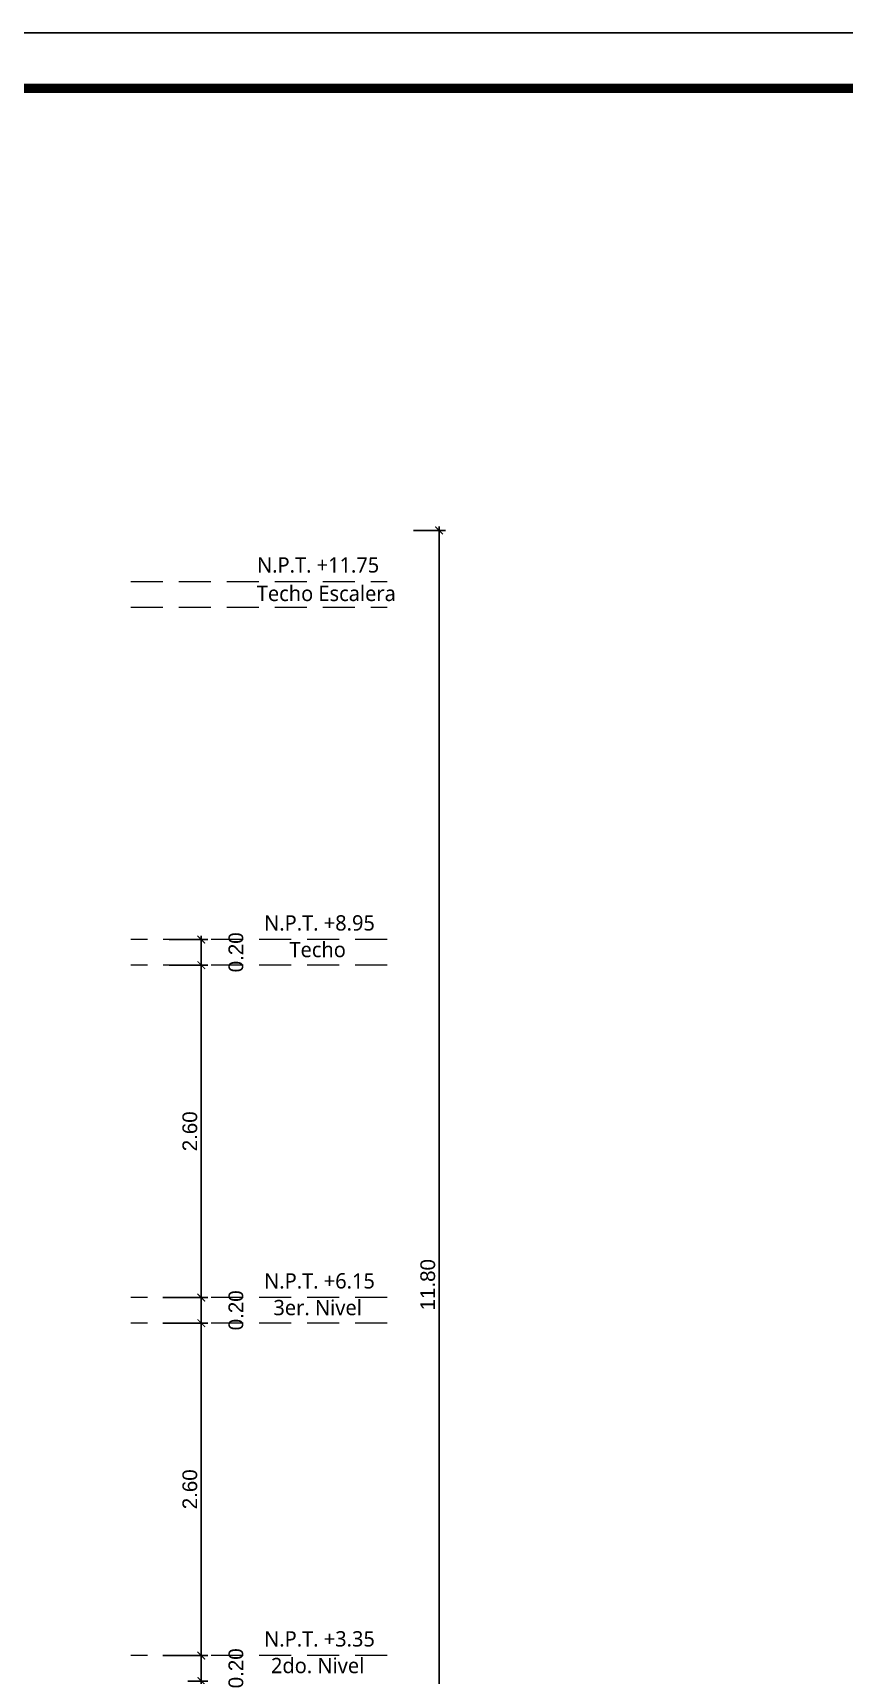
# Model space of a CAD drawing. Header units: feet. Extents: x -417 to 46, y -646 to -218.
# Drawn here: x -76.06 to -69.72, y -587.49 to -574.65 of the extents above; entities that cross this region are included whole.
import ezdxf

# ---------------------------------------------------------------- set-up
doc = ezdxf.new("R2010")
doc.units = ezdxf.units.FT
doc.header["$MEASUREMENT"] = 0
doc.linetypes.add('HIDDEN', pattern=[0.375, 0.25, -0.125])
doc.layers.add('DIM', color=10, linetype='Continuous')
doc.layers.add('MARCO', color=7, linetype='Continuous')
for name, color, linetype, lineweight in [('DIM-COTAS', 1, 'Continuous', 5), ('TXT', 2, 'Continuous', 9), ('VUELOS', 8, 'HIDDEN', 0)]:
    doc.layers.add(name, color=color, linetype=linetype, lineweight=lineweight)
doc.styles.add('ads', font='trebuc.ttf', dxfattribs={"height": 0.14})
doc.styles.get("Standard").update_dxf_attribs({"font": 'arial.ttf', "height": 0.115})
doc.dimstyles.new('KEILY', dxfattribs={"dimtxt": 0.115, "dimasz": 0.06, "dimexe": 0.05, "dimexo": 0.2, "dimgap": 0.03, "dimtad": 1, "dimzin": 1, "dimdsep": 46, "dimtxsty": 'Standard', "dimblk": 'ARCHTICK', "dimcen": 2.5, "dimdle": 0.03, "dimclrd": 256, "dimclre": 256, "dimclrt": 7, "dimadec": 0, "dimazin": 0, "dimtfac": 1, "dimtmove": 2, "dimatfit": 3, "dimfxl": 0.2, "dimfxlon": 1, "dimtolj": 1, "dimtzin": 1, "dimarcsym": 0})

# ---------------------------------------------------------------- blocks, each defined once
blk = doc.blocks.new('_ArchTick')
at = {"layer": 'DIM-COTAS', "color": 0, "const_width": 0.15}
blk.add_lwpolyline([(-0.5, -0.5), (0.5, 0.5)], dxfattribs=at)
blk = doc.blocks.new('*D2833')
at = {"layer": 'Defpoints', "color": 0, "transparency": 16777216}
for p in [(-75.536, -587.338), (-74.744, -587.338), (-75.049, -587.538)]:
    blk.add_point(p, dxfattribs=at)
at = {"layer": 'DIM', "lineweight": -2, "transparency": 16777216}
for p, q in [((-75.044, -587.338), (-74.694, -587.338)), ((-74.744, -587.568), (-74.744, -587.308)), ((-74.849, -587.538), (-74.694, -587.538))]:
    blk.add_line(p, q, dxfattribs=at)
at = {"layer": 'DIM', "lineweight": -2, "transparency": 16777216, "xscale": 0.06, "yscale": 0.06, "zscale": 0.06}
for p, rotation in [((-74.744, -587.338), 90), ((-74.744, -587.538), 270)]:
    blk.add_blockref('_ArchTick', p, dxfattribs=dict(at, rotation=rotation))
at = {"layer": 'DIM', "color": 7, "transparency": 16777216, "insert": (-74.473, -587.438), "char_height": 0.115, "attachment_point": 5, "rotation": 90}
blk.add_mtext('\\A1;0.20', dxfattribs=at)
blk = doc.blocks.new('*D2834')
at = {"layer": 'Defpoints', "color": 0, "transparency": 16777216}
for p in [(-75.409, -584.738), (-74.744, -584.738), (-75.536, -587.338)]:
    blk.add_point(p, dxfattribs=at)
at = {"layer": 'DIM', "lineweight": -2, "transparency": 16777216}
for p, q in [((-74.744, -587.368), (-74.744, -584.708)), ((-75.044, -584.738), (-74.694, -584.738)), ((-75.044, -587.338), (-74.694, -587.338))]:
    blk.add_line(p, q, dxfattribs=at)
at = {"layer": 'DIM', "lineweight": -2, "transparency": 16777216, "xscale": 0.06, "yscale": 0.06, "zscale": 0.06}
for p, rotation in [((-74.744, -584.738), 90), ((-74.744, -587.338), 270)]:
    blk.add_blockref('_ArchTick', p, dxfattribs=dict(at, rotation=rotation))
at = {"layer": 'DIM', "color": 7, "transparency": 16777216, "insert": (-74.833, -586.038), "char_height": 0.115, "attachment_point": 5, "rotation": 90}
blk.add_mtext('\\A1;2.60', dxfattribs=at)
blk = doc.blocks.new('*D2835')
at = {"layer": 'Defpoints', "color": 0, "transparency": 16777216}
for p in [(-75.409, -584.538), (-74.744, -584.538), (-75.409, -584.738)]:
    blk.add_point(p, dxfattribs=at)
at = {"layer": 'DIM', "lineweight": -2, "transparency": 16777216}
for p, q in [((-75.044, -584.538), (-74.694, -584.538)), ((-74.744, -584.768), (-74.744, -584.508)), ((-75.044, -584.738), (-74.694, -584.738))]:
    blk.add_line(p, q, dxfattribs=at)
at = {"layer": 'DIM', "lineweight": -2, "transparency": 16777216, "xscale": 0.06, "yscale": 0.06, "zscale": 0.06}
for p, rotation in [((-74.744, -584.538), 90), ((-74.744, -584.738), 270)]:
    blk.add_blockref('_ArchTick', p, dxfattribs=dict(at, rotation=rotation))
at = {"layer": 'DIM', "color": 7, "transparency": 16777216, "insert": (-74.473, -584.638), "char_height": 0.115, "attachment_point": 5, "rotation": 90}
blk.add_mtext('\\A1;0.20', dxfattribs=at)
blk = doc.blocks.new('*D2836')
at = {"layer": 'Defpoints', "color": 0, "transparency": 16777216}
for p in [(-75.194, -581.938), (-74.744, -581.938), (-75.409, -584.538)]:
    blk.add_point(p, dxfattribs=at)
at = {"layer": 'DIM', "lineweight": -2, "transparency": 16777216}
for p, q in [((-74.994, -581.938), (-74.694, -581.938)), ((-74.744, -584.568), (-74.744, -581.908)), ((-75.044, -584.538), (-74.694, -584.538))]:
    blk.add_line(p, q, dxfattribs=at)
at = {"layer": 'DIM', "lineweight": -2, "transparency": 16777216, "xscale": 0.06, "yscale": 0.06, "zscale": 0.06}
for p, rotation in [((-74.744, -581.938), 90), ((-74.744, -584.538), 270)]:
    blk.add_blockref('_ArchTick', p, dxfattribs=dict(at, rotation=rotation))
at = {"layer": 'DIM', "color": 7, "transparency": 16777216, "insert": (-74.833, -583.238), "char_height": 0.115, "attachment_point": 5, "rotation": 90}
blk.add_mtext('\\A1;2.60', dxfattribs=at)
blk = doc.blocks.new('*D2837')
at = {"layer": 'Defpoints', "color": 0, "transparency": 16777216}
for p in [(-75.194, -581.738), (-74.744, -581.738), (-75.194, -581.938)]:
    blk.add_point(p, dxfattribs=at)
at = {"layer": 'DIM', "lineweight": -2, "transparency": 16777216}
for p, q in [((-74.994, -581.738), (-74.694, -581.738)), ((-74.744, -581.968), (-74.744, -581.708)), ((-74.994, -581.938), (-74.694, -581.938))]:
    blk.add_line(p, q, dxfattribs=at)
at = {"layer": 'DIM', "lineweight": -2, "transparency": 16777216, "xscale": 0.06, "yscale": 0.06, "zscale": 0.06}
for p, rotation in [((-74.744, -581.738), 90), ((-74.744, -581.938), 270)]:
    blk.add_blockref('_ArchTick', p, dxfattribs=dict(at, rotation=rotation))
at = {"layer": 'DIM', "color": 7, "transparency": 16777216, "insert": (-74.473, -581.838), "char_height": 0.115, "attachment_point": 5, "rotation": 90}
blk.add_mtext('\\A1;0.20', dxfattribs=at)
blk = doc.blocks.new('*D2838')
at = {"layer": 'Defpoints', "color": 0, "transparency": 16777216}
for p in [(-83.628, -578.538, -0.037), (-72.885, -578.538), (-73.14, -590.338)]:
    blk.add_point(p, dxfattribs=at)
at = {"layer": 'DIM', "lineweight": -2, "transparency": 16777216}
for p, q in [((-73.085, -578.538), (-72.835, -578.538)), ((-72.885, -590.368), (-72.885, -578.508)), ((-72.94, -590.338), (-72.835, -590.338))]:
    blk.add_line(p, q, dxfattribs=at)
at = {"layer": 'DIM', "lineweight": -2, "transparency": 16777216, "xscale": 0.06, "yscale": 0.06, "zscale": 0.06}
for p, rotation in [((-72.885, -578.538), 90), ((-72.885, -590.338), 270)]:
    blk.add_blockref('_ArchTick', p, dxfattribs=dict(at, rotation=rotation))
at = {"layer": 'DIM', "color": 7, "transparency": 16777216, "insert": (-72.973, -584.438), "char_height": 0.115, "attachment_point": 5, "rotation": 90}
blk.add_mtext('\\A1;11.80', dxfattribs=at)

msp = doc.modelspace()

# ---------------------------------------------------------------- linework, layer by layer
at = {"layer": 'MARCO'}
msp.add_lwpolyline([(-112.2526, -574.6461), (-47.7526, -574.6461), (-47.7526, -616.6461), (-112.2526, -616.6461)], close=True, dxfattribs=at)
at = {"layer": 'MARCO', "const_width": 0.075}
msp.add_lwpolyline([(-54.925, -575.0801), (-111.8185, -575.0801), (-111.8185, -616.2121), (-54.925, -616.2121)], close=True, dxfattribs=at)
at = {"layer": 'VUELOS'}
for p, q in [((-75.2939, -578.9376), (-73.2908, -578.9376)), ((-75.2939, -579.1376), (-73.2908, -579.1376)), ((-73.2908, -581.7376), (-75.2939, -581.7376)), ((-73.2908, -581.9376), (-75.2939, -581.9376)), ((-73.2908, -584.5376), (-75.2939, -584.5376)), ((-73.2908, -584.7376), (-75.2939, -584.7376)), ((-73.2908, -587.3376), (-75.2939, -587.3376))]:
    msp.add_line(p, q, dxfattribs=at)

# ---------------------------------------------------------------- texts
at = {"layer": 'TXT', "char_height": 0.12, "width": 3.744, "attachment_point": 2, "style": 'ads'}
for s, insert in [('N.P.T. +11.75', (-73.8308, -578.7475)), ('Techo Escalera', (-73.7667, -578.9705)), ('N.P.T. +8.95', (-73.82, -581.5475)), ('Techo', (-73.8344, -581.7562)), ('N.P.T. +6.15', (-73.82, -584.3475)), ('3er. Nivel', (-73.8344, -584.5562)), ('N.P.T. +3.35', (-73.82, -587.1475)), ('2do. Nivel', (-73.8344, -587.3562))]:
    msp.add_mtext(s, dxfattribs=dict(at, insert=insert))

# ---------------------------------------------------------------- dimensions: what is measured, and where the dimension line sits
at = {"layer": 'DIM'}
dim = msp.add_linear_dim(base=(-72.8847, -578.5376), p1=(-73.14, -590.3376), p2=(-83.6283, -578.5376, -0.0373), angle=90, dimstyle='KEILY', dxfattribs=at)
dim.commit()
dim.dimension.update_dxf_attribs({"geometry": '*D2838', "text_midpoint": (-72.9734, -584.4376)})
for base, p1, p2, picture, middle in [((-74.7441, -581.7376), (-75.1937, -581.9376), (-75.1937, -581.7376), '*D2837', (-74.4729, -581.8376)), ((-74.7441, -581.9376), (-75.4086, -584.5376), (-75.1937, -581.9376), '*D2836', (-74.8328, -583.2376)), ((-74.7441, -584.5376), (-75.4086, -584.7376), (-75.4086, -584.5376), '*D2835', (-74.4729, -584.6376)), ((-74.7441, -584.7376), (-75.5357, -587.3376), (-75.4086, -584.7376), '*D2834', (-74.8328, -586.0376)), ((-74.7441, -587.3376), (-75.0489, -587.5376), (-75.5357, -587.3376), '*D2833', (-74.4729, -587.4376))]:
    dim = msp.add_linear_dim(base=base, p1=p1, p2=p2, angle=90, dimstyle='KEILY', override={"dimfxl": 0.3}, dxfattribs=at)
    dim.commit()
    dim.dimension.update_dxf_attribs({"geometry": picture, "text_midpoint": middle})

doc.saveas('drawing.dxf')
